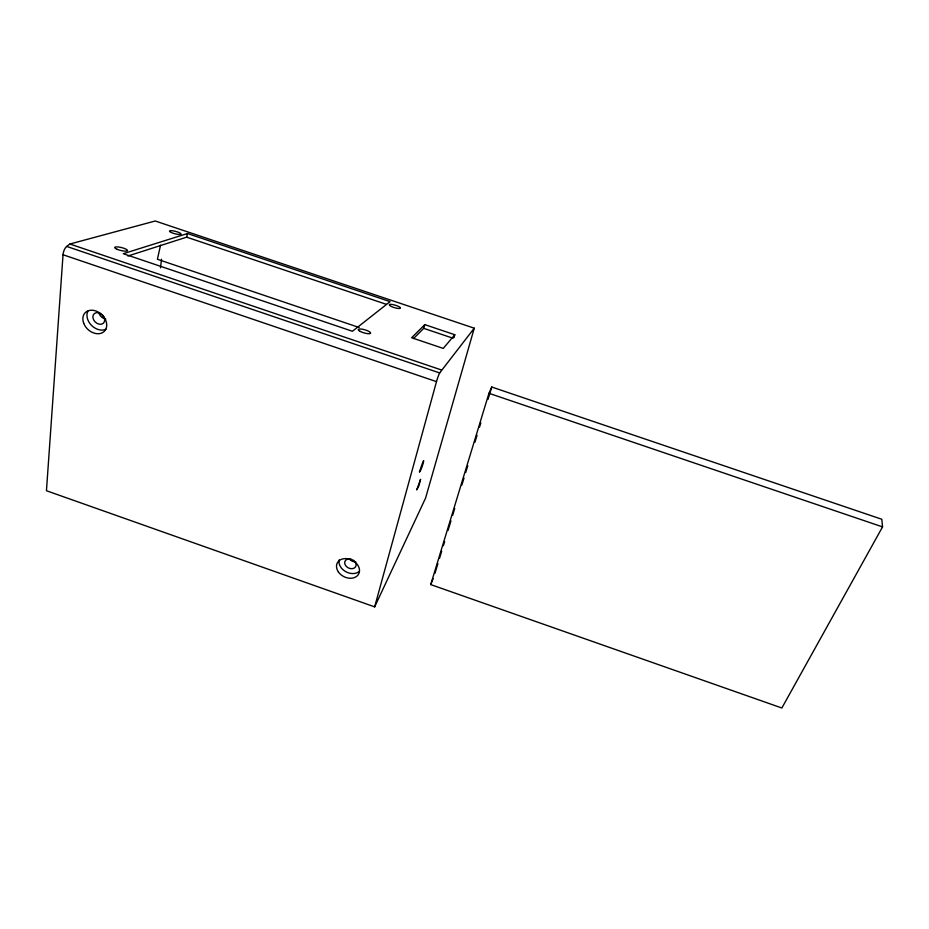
<?xml version="1.0" encoding="UTF-8"?>
<svg xmlns="http://www.w3.org/2000/svg" width="929" height="929" viewBox="0 0 929 929"><rect width="100%" height="100%" fill="white"/><g stroke="black" fill="none" stroke-linecap="round" stroke-linejoin="round"><path stroke-width="1.39" d="M63.033 254.743L46.45 490.733L374.654 606.869L425.563 498.13L474.254 328.192L155.248 220.997L69.907 244.013L66.691 246.429A6.584 2.706 -72.5 0 0 63.033 254.743L436.491 381.633L374.654 606.869M160.508 267.784L161.541 259.203M160.543 245.186L157.407 259.261L359.209 327.519M127.877 256.021L186.671 237.162L187.495 233.539L390.075 301.635L352.428 331.27L123.278 253.698L187.495 233.539M413.533 338.562L423.705 328.343L424.82 324.639L454.804 334.742L454.049 337.204M430.719 584.585L488.956 393.292L491.766 387.033L881.807 519.265L882.55 526.894L781.858 708.003L430.719 584.585L433.204 578.604M434.969 573.274L437.907 563.613M439.591 558.097L441.693 551.199M443.377 545.683L444.643 541.549M448.01 530.505L450.948 520.855M452.632 515.328L454.745 508.43M461.887 484.984L464.001 478.087M465.673 472.559L467.786 465.661M474.928 442.216L477.041 435.318M479.561 427.038L480.827 422.904M487.969 399.447L491.766 387.033M453.352 338.11L454.165 335.497M436.491 381.633A6.724 0.65 -71.3 0 1 439.661 372.947L474.254 328.192M454.804 334.742L443.238 348.41L411.64 337.738L424.82 324.639M186.671 237.162L386.301 304.306M423.705 328.343L452.307 337.982M69.907 244.013L441.287 369.916M66.691 246.429L439.661 372.947M488.956 393.292L882.55 526.894M355.18 562.033A5.992 4.587 26.9 0 1 352.219 568.687A5.992 4.587 26.9 0 1 344.682 563.055A5.992 4.587 26.9 0 1 351.534 559.316M352.95 559.978A5.992 4.587 26.9 0 1 354.193 560.907M355.772 561.778A5.946 4.575 26.9 0 1 349.234 558.712M105.767 318.972A6.573 5.028 43.8 0 1 98.95 312.667M102.19 314.71A6.631 5.051 43.6 0 1 101.772 324.116A6.631 5.051 43.6 0 1 92.888 317.404A6.631 5.051 43.6 0 1 100.82 313.677M358.966 571.718A11.972 9.174 26.9 0 1 345.309 571.428A11.972 9.174 26.9 0 1 339.166 559.873M105.906 329.319A13.273 10.103 43.6 0 1 91.506 325.394A13.273 10.103 43.6 0 1 87.86 311.18M416.796 489.711L418.874 485.821L420.582 479.271L416.796 489.711M419.455 471.897C422.138 470.144 427.479 447.406 419.455 471.897M389.89 304.41L389.414 304.607A5.818 1.301 16.6 0 0 396.172 308.114A5.818 1.301 16.6 0 0 399.261 306.814A5.818 1.301 16.6 0 0 389.89 304.41M180.69 234.282L180.063 234.433A5.911 1.231 14.5 0 1 173.468 233.33L172.12 232.854A5.911 1.231 14.5 0 1 170.158 230.706A5.911 1.231 14.5 0 1 177.439 231.925A5.911 1.231 14.5 0 1 180.69 234.282M360.15 331.386A6.468 1.614 16.3 0 0 370.497 333.383A6.468 1.614 16.3 0 0 362.682 329.261A6.468 1.614 16.3 0 0 360.15 331.386M117.042 249.286A6.631 1.51 13.7 0 0 127.459 250.725A6.631 1.51 13.7 0 0 118.773 247.033A6.631 1.51 13.7 0 0 117.042 249.286M83.703 323.257A13.343 10.138 43.5 0 0 104.164 331.467A13.343 10.138 43.5 0 0 96.488 311.203A13.343 10.138 43.5 0 0 83.703 323.257M338.377 571.927A12.042 9.197 26.9 0 0 358.292 574.633A12.042 9.197 26.9 0 0 347.33 558.701A12.042 9.197 26.9 0 0 338.377 571.927"/></g></svg>
